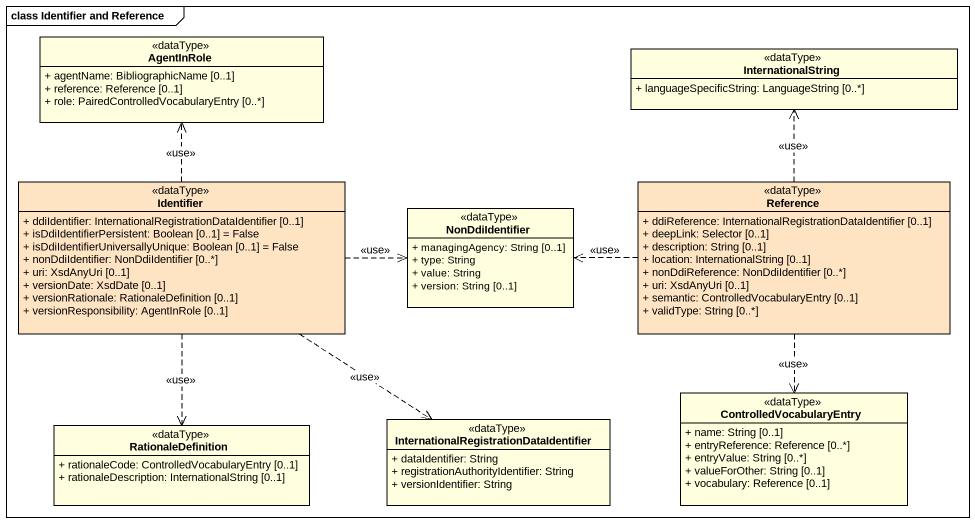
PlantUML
@startuml
mainframe class Identifier and Reference
hide circle
hide empty members
skinparam classAttributeIconSize 0
class AgentInRole <<dataType>> #FFFFE0 {
  + agentName: BibliographicName [0..1]
  + reference: Reference [0..1]
  + role: PairedControlledVocabularyEntry [0..*]
}
class InternationalString <<dataType>> #FFFFE0 {
  + languageSpecificString: LanguageString [0..*]
}
class Identifier <<dataType>> #FFE4C4 {
  + ddiIdentifier: InternationalRegistrationDataIdentifier [0..1]
  + isDdiIdentifierPersistent: Boolean [0..1] = False
  + isDdiIdentifierUniversallyUnique: Boolean [0..1] = False
  + nonDdiIdentifier: NonDdiIdentifier [0..*]
  + uri: XsdAnyUri [0..1]
  + versionDate: XsdDate [0..1]
  + versionRationale: RationaleDefinition [0..1]
  + versionResponsibility: AgentInRole [0..1]
}
class Reference <<dataType>> #FFE4C4 {
  + ddiReference: InternationalRegistrationDataIdentifier [0..1]
  + deepLink: Selector [0..1]
  + description: String [0..1]
  + location: InternationalString [0..1]
  + nonDdiReference: NonDdiIdentifier [0..*]
  + uri: XsdAnyUri [0..1]
  + semantic: ControlledVocabularyEntry [0..1]
  + validType: String [0..*]
}
class NonDdiIdentifier <<dataType>> #FFFFE0 {
  + managingAgency: String [0..1]
  + type: String
  + value: String
  + version: String [0..1]
}
class RationaleDefinition <<dataType>> #FFFFE0 {
  + rationaleCode: ControlledVocabularyEntry [0..1]
  + rationaleDescription: InternationalString [0..1]
}
class "InternationalRegistrationDataIdentifier" as InternationalRegistrationDat <<dataType>> #FFFFE0 {
  + dataIdentifier: String
  + registrationAuthorityIdentifier: String
  + versionIdentifier: String
}
class ControlledVocabularyEntry <<dataType>> #FFFFE0 {
  + name: String [0..1]
  + entryReference: Reference [0..*]
  + entryValue: String [0..*]
  + valueForOther: String [0..1]
  + vocabulary: Reference [0..1]
}
Identifier .up.> AgentInRole : <<use>>
Identifier .right.> NonDdiIdentifier : <<use>>
Identifier ..> RationaleDefinition : <<use>>
Identifier ..> InternationalRegistrationDat : <<use>>
Reference .up.> InternationalString : <<use>>
Reference .left.> NonDdiIdentifier : <<use>>
Reference ..> ControlledVocabularyEntry : <<use>>
@enduml
